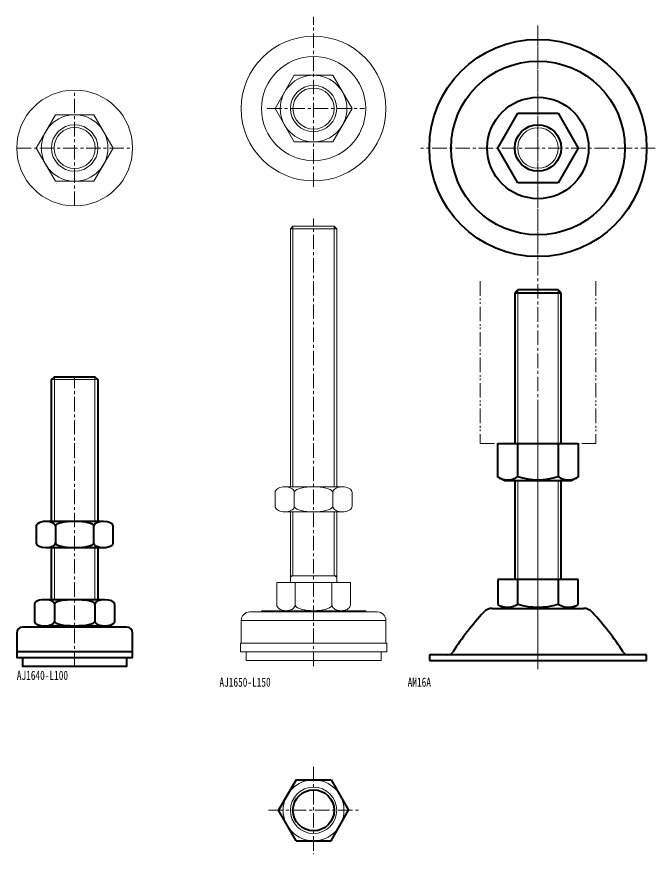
# Model space of a CAD drawing. Units: millimetres on the paper. Extents: x -645 to 466, y -571 to 602.
# Drawn here: x -374.5 to -154, y 312.6 to 601.8 of the extents above; entities that cross this region are included whole.
import ezdxf
from ezdxf.enums import TextEntityAlignment as Align

# ---------------------------------------------------------------- set-up
doc = ezdxf.new("R2010")
doc.units = ezdxf.units.MM
doc.linetypes.add('CHAIN1', pattern=[8, 5, -1, 1, -1])
doc.linetypes.add('DOUBLE_CHAIN1', pattern=[8.8, 5, -1, 0.6, -0.6, 0.6, -1])
doc.layers.add('0-0', color=7, linetype='Continuous', lineweight=18)
doc.layers.add('0-1', color=4, linetype='Continuous', lineweight=18)
doc.styles.add('ＭＳ ゴシック', font='')
doc.styles.get('ＭＳ ゴシック').set_extended_font_data('MS Gothic')

msp = doc.modelspace()

# ---------------------------------------------------------------- linework, layer by layer
at = {"layer": '0-0', "lineweight": 40}
for p, q in [((-208.35, 556.498), (-201.422, 568.498)), ((-201.422, 568.498), (-187.578, 568.498)), ((-187.578, 568.498), (-180.65, 556.498)), ((-201.422, 544.498), (-208.35, 556.498)), ((-180.65, 556.498), (-187.578, 544.498)), ((-187.578, 544.498), (-201.422, 544.498)), ((-201.5, 507.5), (-202.5, 506.5)), ((-202.5, 506.5), (-202.5, 454.5)), ((-202.5, 506.5), (-186.5, 506.5)), ((-187.5, 507.5), (-201.5, 507.5)), ((-186.5, 506.5), (-187.5, 507.5)), ((-186.5, 454.5), (-186.5, 506.5)), ((-362.5, 427.509), (-362.5, 476.509)), ((-346.5, 476.509), (-346.5, 427.509)), ((-208.356, 454.5), (-180.644, 454.5)), ((-208.356, 442.86), (-208.356, 454.5)), ((-201.43, 443.007), (-201.43, 454.5)), ((-187.57, 454.5), (-187.57, 443.007)), ((-180.644, 454.5), (-180.644, 442.86)), ((-206, 441.5), (-208.356, 442.86)), ((-180.644, 442.86), (-183, 441.5)), ((-183, 441.5), (-206, 441.5)), ((-202.5, 441.5), (-202.5, 407.5)), ((-186.5, 407.5), (-186.5, 441.5)), ((-367.779, 426.009), (-367.779, 420.009)), ((-344.541, 427.509), (-364.459, 427.509)), ((-361.14, 426.009), (-361.14, 420.009)), ((-347.86, 420.009), (-347.86, 426.009)), ((-341.221, 420.009), (-341.221, 426.009)), ((-364.459, 418.509), (-344.541, 418.509)), ((-362.5, 400.509), (-362.5, 418.509)), ((-346.5, 418.509), (-346.5, 400.509)), ((-180.644, 407.5), (-208.356, 407.5)), ((-208.356, 407.5), (-208.356, 398.86)), ((-201.43, 399.007), (-201.43, 407.5)), ((-187.57, 407.5), (-187.57, 399.007)), ((-180.644, 398.86), (-180.644, 407.5)), ((-344.108, 400.509), (-364.892, 400.509)), ((-368.356, 399.009), (-368.356, 393.009)), ((-361.428, 399.009), (-361.428, 393.009)), ((-347.572, 399.009), (-347.572, 393.009)), ((-340.644, 393.009), (-340.644, 399.009)), ((-210.274, 397.5), (-178.726, 397.5)), ((-208.356, 398.86), (-206, 397.5)), ((-183, 397.5), (-180.644, 398.86)), ((-336.5, 391.009), (-372.5, 391.009)), ((-367, 391.509), (-367, 391.009)), ((-334.5, 382.509), (-374.5, 382.509)), ((-232, 381.5), (-232, 379.5)), ((-157, 381.5), (-232, 381.5)), ((-232, 379.5), (-157, 379.5)), ((-157, 379.5), (-157, 381.5)), ((-278.062, 338.268), (-284.124, 327.768)), ((-278.062, 338.268), (-265.938, 338.268)), ((-265.938, 338.268), (-259.876, 327.768)), ((-278.062, 317.268), (-284.124, 327.768)), ((-265.938, 317.268), (-259.876, 327.768)), ((-278.062, 317.268), (-265.938, 317.268))]:
    msp.add_line(p, q, dxfattribs=at)
at = {"layer": '0-0'}
for p, q in [((-264, 528.6), (-264.9, 529.5)), ((-264, 528.6), (-264, 439.526)), ((-285.279, 437.526), (-285.279, 432.826)), ((-262.041, 439.526), (-281.959, 439.526)), ((-278.64, 437.526), (-278.64, 432.826)), ((-265.36, 432.826), (-265.36, 437.526)), ((-258.721, 432.826), (-258.721, 437.526)), ((-281.959, 430.826), (-262.041, 430.826)), ((-280, 406.5), (-280, 430.826)), ((-264, 430.826), (-264, 406.5)), ((-284.702, 406.5), (-259.298, 406.5)), ((-284.702, 398.7), (-284.702, 406.5)), ((-278.351, 406.5), (-278.351, 398.7)), ((-265.649, 398.7), (-265.649, 406.5)), ((-259.298, 406.5), (-259.298, 398.7)), ((-294, 396.3), (-250, 396.3)), ((-254, 396.7), (-254, 396.3)), ((-297, 393.3), (-297, 385.5)), ((-247, 385.5), (-247, 393.3))]:
    msp.add_line(p, q, dxfattribs=at)
at = {"layer": '0-0', "color": 4}
for p, q in [((-361.5, 477.509), (-361.5, 427.509)), ((-347.5, 427.509), (-347.5, 477.509)), ((-346.5, 476.509), (-362.5, 476.509)), ((-361.5, 418.509), (-361.5, 400.509)), ((-347.5, 400.509), (-347.5, 418.509))]:
    msp.add_line(p, q, dxfattribs=at)
at = {"layer": '0-0'}
for points in [[(-278.64, 581.606), (-265.36, 581.606), (-258.721, 570.106), (-265.36, 558.606), (-278.64, 558.606), (-285.279, 570.106)], [(-361.14, 567.998), (-347.86, 567.998), (-341.221, 556.498), (-347.86, 544.998), (-361.14, 544.998), (-367.779, 556.498)], [(-297.25, 385.5), (-297.25, 382.5), (-246.75, 382.5), (-246.75, 385.5)]]:
    msp.add_lwpolyline(points, close=True, dxfattribs=at)
for points in [[(-264.9, 529.5), (-279.1, 529.5), (-280, 528.6), (-280, 439.526)], [(-278.64, 437.526), (-278.69, 437.874), (-278.84, 438.21), (-279.084, 438.526), (-279.416, 438.812), (-279.825, 439.059), (-280.299, 439.259), (-280.824, 439.406), (-281.383, 439.496), (-281.959, 439.526), (-282.536, 439.496), (-283.095, 439.406), (-283.619, 439.259), (-284.093, 439.059), (-284.502, 438.812), (-284.834, 438.526), (-285.079, 438.21), (-285.229, 437.874), (-285.279, 437.526)], [(-265.36, 437.526), (-265.461, 437.874), (-265.761, 438.21), (-266.25, 438.526), (-266.914, 438.812), (-267.732, 439.059), (-268.68, 439.259), (-269.729, 439.406), (-270.847, 439.496), (-272, 439.526), (-273.153, 439.496), (-274.271, 439.406), (-275.32, 439.259), (-276.268, 439.059), (-277.086, 438.812), (-277.75, 438.526), (-278.239, 438.21), (-278.539, 437.874), (-278.64, 437.526)], [(-258.721, 437.526), (-258.771, 437.874), (-258.921, 438.21), (-259.166, 438.526), (-259.498, 438.812), (-259.907, 439.059), (-260.381, 439.259), (-260.905, 439.406), (-261.464, 439.496), (-262.041, 439.526), (-262.617, 439.496), (-263.176, 439.406), (-263.701, 439.259), (-264.175, 439.059), (-264.584, 438.812), (-264.916, 438.526), (-265.16, 438.21), (-265.31, 437.874), (-265.36, 437.526)], [(-285.279, 432.826), (-285.229, 432.479), (-285.079, 432.142), (-284.834, 431.826), (-284.502, 431.541), (-284.093, 431.294), (-283.619, 431.094), (-283.095, 430.947), (-282.536, 430.857), (-281.959, 430.826), (-281.383, 430.857), (-280.824, 430.947), (-280.299, 431.094), (-279.825, 431.294), (-279.416, 431.541), (-279.084, 431.826), (-278.84, 432.142), (-278.69, 432.479), (-278.64, 432.826), (-278.539, 432.479), (-278.239, 432.142), (-277.75, 431.826), (-277.086, 431.541), (-276.268, 431.294), (-275.32, 431.094), (-274.271, 430.947), (-273.153, 430.857), (-272, 430.826), (-270.847, 430.857), (-269.729, 430.947), (-268.68, 431.094), (-267.732, 431.294), (-266.914, 431.541), (-266.25, 431.826), (-265.761, 432.142), (-265.461, 432.479), (-265.36, 432.826), (-265.31, 432.479), (-265.16, 432.142), (-264.916, 431.826)], [(-264.916, 431.826), (-264.584, 431.541), (-264.175, 431.294), (-263.701, 431.094), (-263.176, 430.947), (-262.617, 430.857), (-262.041, 430.826), (-261.464, 430.857), (-260.905, 430.947), (-260.381, 431.094), (-259.907, 431.294), (-259.498, 431.541), (-259.166, 431.826), (-258.921, 432.142), (-258.771, 432.479), (-258.721, 432.826)], [(-254, 396.7), (-290, 396.7), (-290, 396.3)], [(-284.702, 398.7), (-284.653, 398.353), (-284.51, 398.016), (-284.276, 397.7), (-283.959, 397.414), (-283.567, 397.168), (-283.114, 396.968), (-282.612, 396.821), (-282.078, 396.73), (-281.526, 396.7), (-280.975, 396.73), (-280.44, 396.821), (-279.939, 396.968), (-279.485, 397.168), (-279.094, 397.414), (-278.776, 397.7), (-278.542, 398.016), (-278.399, 398.353), (-278.351, 398.7), (-278.351, 398.7), (-278.254, 398.353), (-277.968, 398.016), (-277.5, 397.7), (-276.865, 397.414), (-276.082, 397.168), (-275.175, 396.968), (-274.172, 396.821), (-273.103, 396.73), (-272, 396.7), (-270.897, 396.73), (-269.828, 396.821), (-268.825, 396.968), (-267.918, 397.168), (-267.135, 397.414), (-266.5, 397.7), (-266.032, 398.016), (-265.746, 398.353), (-265.649, 398.7), (-265.649, 398.7), (-265.601, 398.353)], [(-265.601, 398.353), (-265.458, 398.016), (-265.224, 397.7), (-264.906, 397.414), (-264.515, 397.168), (-264.061, 396.968), (-263.56, 396.821), (-263.025, 396.73), (-262.474, 396.7), (-261.922, 396.73), (-261.388, 396.821), (-260.886, 396.968), (-260.433, 397.168), (-260.041, 397.414), (-259.724, 397.7), (-259.49, 398.016), (-259.347, 398.353), (-259.298, 398.7), (-259.298, 398.7)], [(-295.3, 382.5), (-295.3, 379.5), (-248.7, 379.5), (-248.7, 382.5)]]:
    msp.add_lwpolyline(points, dxfattribs=at)
at = {"layer": '0-0', "lineweight": 40}
for points in [[(-362.5, 476.509), (-361.5, 477.509), (-347.5, 477.509), (-346.5, 476.509)], [(-367, 391.509), (-342, 391.509), (-342, 391.009)], [(-374.5, 389.009), (-374.5, 380.509), (-334.5, 380.509), (-334.5, 389.009)], [(-372.5, 380.509), (-372.5, 377.509), (-336.5, 377.509), (-336.5, 380.509)]]:
    msp.add_lwpolyline(points, dxfattribs=at)
at = {"layer": '0-0'}
for centre, radius in [((-272, 570.106), 25), ((-272, 570.106), 18), ((-354.5, 556.498), 20), ((-272, 570.106), 7.1), ((-354.5, 556.498), 7.1)]:
    msp.add_circle(centre, radius, dxfattribs=at)
at = {"layer": '0-0', "lineweight": 40}
for centre, radius in [((-194.5, 556.498), 37.5), ((-194.5, 556.498), 30), ((-194.5, 556.498), 17.5), ((-194.5, 556.498), 8), ((-272, 327.768), 7.1)]:
    msp.add_circle(centre, radius, dxfattribs=at)
at = {"layer": '0-0', "color": 4}
for radius in [10.5, 8]:
    msp.add_circle((-272, 327.768), radius, dxfattribs=at)
at = {"layer": '0-0', "lineweight": 40}
for centre, radius, start, end in [((-205.033, 448.451), 6.529, 245.03284, 303.4964), ((-194.5, 464.831), 22.898, 252.38303, 287.61697), ((-183.967, 448.451), 6.529, 236.5036, 294.96716), ((-210.274, 393.5), 4, 90, 137.18376), ((-205.033, 404.451), 6.529, 245.03284, 303.4964), ((-194.5, 420.831), 22.898, 252.38303, 287.61697), ((-183.967, 404.451), 6.529, 236.5036, 294.96716), ((-178.726, 393.5), 4, 42.81624, 90), ((-139.855, 328.254), 100, 137.18376, 147.20528), ((-249.145, 328.254), 100, 32.79472, 42.81624), ((-372.5, 389.009), 2, 90, 180), ((-336.5, 389.009), 2, 0, 90), ((-225.598, 383.5), 2, 270, 327.20528), ((-163.402, 383.5), 2, 212.79472, 270)]:
    msp.add_arc(centre, radius, start, end, dxfattribs=at)
at = {"layer": '0-0'}
for centre, start, end in [((-294, 393.3), 90, 180), ((-250, 393.3), 360, 90)]:
    msp.add_arc(centre, 3, start, end, dxfattribs=at)
at = {"layer": '0-0', "lineweight": 40}
for centre, major_axis, ratio, start_param, end_param in [((-364.459, 426.009), (3.32, 0), 0.451839, 6.2831853, 9.424778), ((-354.5, 426.009), (6.64, 0), 0.22592, 0.000008, 3.1415927), ((-344.541, 426.009), (-3.32, 0), 0.451839, 3.1415927, 6.2831853), ((-364.459, 420.009), (3.32, 0), 0.451839, 3.1415927, 6.2831853), ((-354.5, 420.009), (6.64, 0), 0.22592, 3.1415927, 6.2831853), ((-344.541, 420.009), (-3.32, 0), 0.451839, 6.2831853, 9.424778), ((-364.892, 399.009), (3.464, 0), 0.433013, 6.2831853, 9.424778), ((-354.5, 399.009), (6.928, 0), 0.216506, 6.2831853, 9.424778), ((-344.108, 399.009), (-3.464, 0), 0.433013, 3.1415927, 6.2831853), ((-364.892, 393.009), (3.464, 0), 0.433013, 3.1415927, 6.2831853), ((-354.5, 393.009), (6.928, 0), 0.216506, 3.1415927, 6.2831853), ((-344.108, 393.009), (-3.464, 0), 0.433013, 6.2831853, 9.424778)]:
    msp.add_ellipse(centre, major_axis=major_axis, ratio=ratio, start_param=start_param, end_param=end_param, dxfattribs=at)
at = {"layer": '0-1', "linetype": 'CHAIN1'}
for p, q in [((-272, 543.057), (-272, 601.827)), ((-194.5, 598.793), (-194.5, 517.998)), ((-194.5, 376.5), (-194.5, 598.793)), ((-354.5, 536.498), (-354.5, 576.498)), ((-287.973, 570.106), (-254.403, 570.106)), ((-374.5, 556.498), (-334.5, 556.498)), ((-154, 556.498), (-235, 556.498)), ((-272, 377.509), (-272, 532.182)), ((-354.5, 377.509), (-354.5, 477.509)), ((-194.5, 465.427), (-194.5, 377.225)), ((-272, 342.823), (-272, 312.597)), ((-287.534, 327.768), (-256.036, 327.768))]:
    msp.add_line(p, q, dxfattribs=at)
at = {"layer": '0-1'}
for p, q in [((-279.1, 439.526), (-279.1, 529.5)), ((-264.9, 439.526), (-264.9, 529.5)), ((-280, 528.6), (-264, 528.6)), ((-201.5, 454.5), (-201.5, 507.5)), ((-187.5, 507.5), (-187.5, 454.5)), ((-201.5, 407.5), (-201.5, 441.5)), ((-187.5, 441.5), (-187.5, 407.5)), ((-279.1, 430.826), (-279.1, 408.8)), ((-264.9, 408.8), (-264.9, 430.826)), ((-280, 408.8), (-264, 408.8)), ((-279.1, 408.8), (-280, 408.28)), ((-264.9, 408.8), (-264, 408.28)), ((-247, 393.3), (-297, 393.3))]:
    msp.add_line(p, q, dxfattribs=at)
at = {"layer": '0-1', "linetype": 'DOUBLE_CHAIN1'}
for p, q in [((-214.5, 510.5), (-214.5, 454.5)), ((-174.5, 510.5), (-174.5, 454.5)), ((-214.5, 454.5), (-174.5, 454.5))]:
    msp.add_line(p, q, dxfattribs=at)
at = {"layer": '0-1'}
for centre, radius in [((-272, 570.106), 11.5), ((-272, 570.106), 8), ((-354.5, 556.498), 11.5), ((-354.5, 556.498), 8), ((-194.5, 556.498), 7)]:
    msp.add_circle(centre, radius, dxfattribs=at)

# ---------------------------------------------------------------- texts
at = {"layer": '0-0', "style": 'ＭＳ ゴシック', "width": 0.75}
for s, p in [('AJ1640-L100', (-374.47, 371.871)), ('AJ1650-L150', (-304.5, 369.5)), ('AM16A', (-239.5, 369.5))]:
    msp.add_text(s, height=3.152, dxfattribs=at).set_placement(p, align=Align.BOTTOM_LEFT)

doc.saveas('drawing.dxf')
